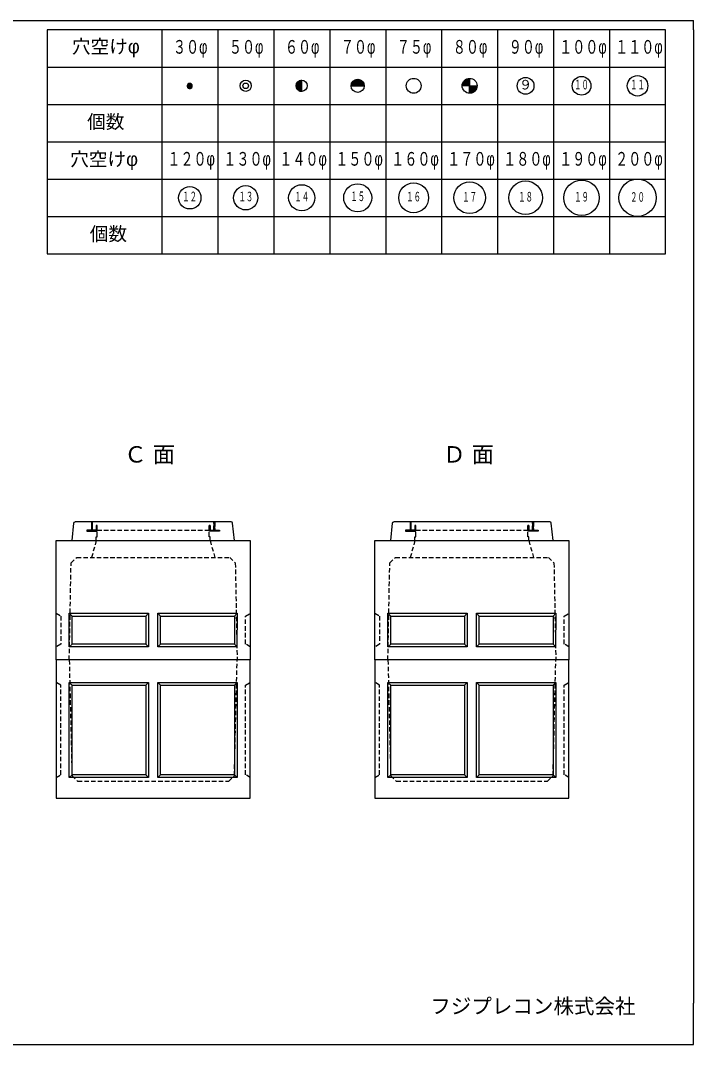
# Model space of a CAD drawing. Units: millimetres, scale not verified. Extents: x -3704 to 3796, y -2790 to 2696.
# Drawn here: x 189 to 3796, y -2790 to 2696 of the extents above; entities that cross this region are included whole.
import ezdxf
from ezdxf.enums import TextEntityAlignment as Align

# ---------------------------------------------------------------- set-up
doc = ezdxf.new("R2010")
doc.units = ezdxf.units.MM
doc.header["$LTSCALE"] = 20
doc.linetypes.add('DASHED1', pattern=[1.8, 1.2, -0.6])
doc.layers.add('0-0_レイヤ_1', color=7, linetype='Continuous')
doc.styles.add('HG丸ｺﾞｼｯｸM-PRO', font='')
doc.styles.add('ＭＳ ゴシック', font='')
doc.styles.get('HG丸ｺﾞｼｯｸM-PRO').set_extended_font_data('HG丸ｺﾞｼｯｸM-PRO')
doc.styles.get('ＭＳ ゴシック').set_extended_font_data('MS Gothic')

msp = doc.modelspace()

# ---------------------------------------------------------------- linework, layer by layer
at = {"layer": '0-0_レイヤ_1'}
for p, q in [((3795.88, 2646.47), (3795.88, 2696.47)), ((945.88, 2646.47), (945.88, 1446.47)), ((1245.88, 2646.47), (1245.88, 1446.47)), ((1545.88, 2646.47), (1545.88, 1446.47)), ((1845.88, 2646.47), (1845.88, 1446.47)), ((2145.88, 2646.47), (2145.88, 1446.47)), ((2445.88, 2646.47), (2445.88, 1446.47)), ((2745.88, 2646.47), (2745.88, 1446.47)), ((3045.88, 2646.47), (3045.88, 1446.47)), ((3345.88, 2646.47), (3345.88, 1446.47)), ((3795.88, 2646.47), (3795.88, -2568.82)), ((331.45, 2446.47), (945.88, 2446.47)), ((945.88, 2446.47), (3645.88, 2446.47)), ((1089.41, 2360), (1102.36, 2360)), ((1669.11, 2360), (1695.88, 2360)), ((1670.21, 2362), (1695.88, 2362)), ((1671.54, 2364), (1695.88, 2364)), ((1673.11, 2366), (1695.88, 2366)), ((1674.99, 2368), (1695.88, 2368)), ((1677.27, 2370), (1695.88, 2370)), ((1680.13, 2372), (1695.88, 2372)), ((1683.96, 2374), (1695.88, 2374)), ((1690.59, 2376), (1695.88, 2376)), ((1695.88, 2316.47), (1695.88, 2376.47)), ((1963.6, 2360), (2028.16, 2360)), ((1964.52, 2362), (2027.25, 2362)), ((1965.59, 2364), (2026.18, 2364)), ((1966.84, 2366), (2024.93, 2366)), ((1968.29, 2368), (2023.48, 2368)), ((1969.97, 2370), (2021.79, 2370)), ((1971.94, 2372), (2019.82, 2372)), ((1974.27, 2374), (2017.5, 2374)), ((1977.09, 2376), (2014.67, 2376)), ((1980.69, 2378), (2011.08, 2378)), ((1985.84, 2380), (2005.92, 2380)), ((2558.24, 2360), (2595.88, 2360)), ((2559.02, 2362), (2595.88, 2362)), ((2559.93, 2364), (2595.88, 2364)), ((2560.97, 2366), (2595.88, 2366)), ((2562.17, 2368), (2595.88, 2368)), ((2563.53, 2370), (2595.88, 2370)), ((2565.09, 2372), (2595.88, 2372)), ((2566.86, 2374), (2595.88, 2374)), ((2568.9, 2376), (2595.88, 2376)), ((2571.27, 2378), (2595.88, 2378)), ((2574.07, 2380), (2595.88, 2380)), ((2577.51, 2382), (2595.88, 2382)), ((2582.04, 2384), (2595.88, 2384)), ((2589.76, 2386), (2595.88, 2386)), ((1080.89, 2346), (1110.87, 2346)), ((1080.96, 2348), (1110.8, 2348)), ((1081.09, 2344), (1110.68, 2344)), ((1081.3, 2350), (1110.46, 2350)), ((1081.56, 2342), (1110.2, 2342)), ((1081.94, 2352), (1109.83, 2352)), ((1082.35, 2340), (1109.41, 2340)), ((1082.91, 2354), (1108.86, 2354)), ((1083.5, 2338), (1108.26, 2338)), ((1084.3, 2356), (1107.47, 2356)), ((1085.14, 2336), (1106.62, 2336)), ((1086.29, 2358), (1105.48, 2358)), ((1087.55, 2334), (1104.22, 2334)), ((1091.93, 2332), (1099.83, 2332)), ((1665.89, 2346), (1695.88, 2346)), ((1665.92, 2348), (1695.88, 2348)), ((1665.98, 2344), (1695.88, 2344)), ((1666.09, 2350), (1695.88, 2350)), ((1666.22, 2342), (1695.88, 2342)), ((1666.4, 2352), (1695.88, 2352)), ((1666.59, 2340), (1695.88, 2340)), ((1666.84, 2354), (1695.88, 2354)), ((1667.1, 2338), (1695.88, 2338)), ((1667.44, 2356), (1695.88, 2356)), ((1667.77, 2336), (1695.88, 2336)), ((1668.19, 2358), (1695.88, 2358)), ((1668.6, 2334), (1695.88, 2334)), ((1669.6, 2332), (1695.88, 2332)), ((1670.81, 2330), (1695.88, 2330)), ((1672.24, 2328), (1695.88, 2328)), ((1673.95, 2326), (1695.88, 2326)), ((1676.01, 2324), (1695.88, 2324)), ((1678.53, 2322), (1695.88, 2322)), ((1681.76, 2320), (1695.88, 2320)), ((1686.43, 2318), (1695.88, 2318)), ((1960.88, 2346.47), (2030.88, 2346.47)), ((1960.92, 2348), (2030.85, 2348)), ((1961.06, 2350), (2030.7, 2350)), ((1961.32, 2352), (2030.44, 2352)), ((1961.7, 2354), (2030.06, 2354)), ((1962.2, 2356), (2029.56, 2356)), ((1962.84, 2358), (2028.93, 2358)), ((2555.91, 2348), (2595.88, 2348)), ((2556.04, 2350), (2595.88, 2350)), ((2556.27, 2352), (2595.88, 2352)), ((2556.6, 2354), (2595.88, 2354)), ((2557.03, 2356), (2595.88, 2356)), ((2557.58, 2358), (2595.88, 2358)), ((2595.88, 2346), (2635.88, 2346)), ((2595.88, 2344), (2635.81, 2344)), ((2595.88, 2342), (2635.63, 2342)), ((2595.88, 2340), (2635.36, 2340)), ((2595.88, 2338), (2634.98, 2338)), ((2595.88, 2336), (2634.49, 2336)), ((2595.88, 2334), (2633.89, 2334)), ((2595.88, 2332), (2633.17, 2332)), ((2595.88, 2330), (2632.33, 2330)), ((2595.88, 2328), (2631.36, 2328)), ((2595.88, 2326), (2630.25, 2326)), ((2595.88, 2324), (2628.97, 2324)), ((2595.88, 2322), (2627.52, 2322)), ((2595.88, 2320), (2625.87, 2320)), ((2595.88, 2318), (2623.98, 2318)), ((2595.88, 2316), (2621.8, 2316)), ((2595.88, 2314), (2619.24, 2314)), ((2595.88, 2312), (2616.17, 2312)), ((2595.88, 2310), (2612.31, 2310)), ((2595.88, 2308), (2606.84, 2308)), ((331.45, 2246.47), (945.88, 2246.47)), ((945.88, 2246.47), (3645.88, 2246.47)), ((331.45, 2046.47), (945.88, 2046.47)), ((945.88, 2046.47), (3645.88, 2046.47)), ((331.45, 1846.47), (945.88, 1846.47)), ((945.88, 1846.47), (3645.88, 1846.47)), ((331.45, 1646.47), (945.88, 1646.47)), ((945.88, 1646.47), (3645.88, 1646.47)), ((464.88, -90), (474.88, 2.5)), ((1317.38, 10), (482.38, 10)), ((569.88, 10), (569.88, -35)), ((574.88, 10), (569.88, 10)), ((569.88, 8), (574.88, 8)), ((569.88, 6), (574.88, 6)), ((569.88, 4), (574.88, 4)), ((569.88, 2), (574.88, 2)), ((569.88, 0), (574.88, 0)), ((574.88, -35), (574.88, 10)), ((1224.88, 10), (1224.88, -35)), ((1229.88, 10), (1224.88, 10)), ((1224.88, 8), (1229.88, 8)), ((1224.88, 6), (1229.88, 6)), ((1224.88, 4), (1229.88, 4)), ((1224.88, 2), (1229.88, 2)), ((1224.88, 0), (1229.88, 0)), ((1229.88, -35), (1229.88, 10)), ((1334.88, -90), (1324.88, 2.5)), ((2172.88, -90), (2182.88, 2.5)), ((3025.38, 10), (2190.38, 10)), ((2277.88, 10), (2277.88, -35)), ((2282.88, 10), (2277.88, 10)), ((2277.88, 8), (2282.88, 8)), ((2277.88, 6), (2282.88, 6)), ((2277.88, 4), (2282.88, 4)), ((2277.88, 2), (2282.88, 2)), ((2277.88, 0), (2282.88, 0)), ((2282.88, -35), (2282.88, 10)), ((2932.88, 10), (2932.88, -35)), ((2937.88, 10), (2932.88, 10)), ((2932.88, 8), (2937.88, 8)), ((2932.88, 6), (2937.88, 6)), ((2932.88, 4), (2937.88, 4)), ((2932.88, 2), (2937.88, 2)), ((2932.88, 0), (2937.88, 0)), ((2937.88, -35), (2937.88, 10)), ((3042.88, -90), (3032.88, 2.5)), ((544.88, -35), (544.88, -40)), ((594.88, -35), (544.88, -35)), ((544.88, -36), (594.88, -36)), ((544.88, -38), (594.88, -38)), ((544.88, -40), (594.88, -40)), ((544.88, -40), (594.88, -40)), ((569.88, -2), (574.88, -2)), ((569.88, -4), (574.88, -4)), ((569.88, -6), (574.88, -6)), ((569.88, -8), (574.88, -8)), ((569.88, -10), (574.88, -10)), ((569.88, -12), (574.88, -12)), ((569.88, -14), (574.88, -14)), ((569.88, -16), (574.88, -16)), ((569.88, -18), (574.88, -18)), ((569.88, -20), (574.88, -20)), ((569.88, -22), (574.88, -22)), ((569.88, -24), (574.88, -24)), ((569.88, -26), (574.88, -26)), ((569.88, -28), (574.88, -28)), ((569.88, -30), (574.88, -30)), ((569.88, -32), (574.88, -32)), ((569.88, -34), (574.88, -34)), ((594.88, -10), (599.88, -10)), ((594.88, -10), (594.88, -40)), ((599.88, -10), (594.88, -10)), ((594.88, -12), (599.88, -12)), ((594.88, -14), (599.88, -14)), ((594.88, -16), (599.88, -16)), ((594.88, -18), (599.88, -18)), ((594.88, -20), (599.88, -20)), ((594.88, -22), (599.88, -22)), ((594.88, -24), (599.88, -24)), ((594.88, -26), (599.88, -26)), ((594.88, -28), (599.88, -28)), ((594.88, -30), (599.88, -30)), ((594.88, -32), (599.88, -32)), ((594.88, -34), (599.88, -34)), ((594.88, -36), (599.88, -36)), ((594.88, -38), (599.88, -38)), ((594.88, -40), (599.88, -40)), ((594.88, -40), (599.88, -40)), ((599.88, -40), (599.88, -10)), ((1199.88, -10), (1204.88, -10)), ((1199.88, -10), (1199.88, -35)), ((1204.88, -10), (1199.88, -10)), ((1199.88, -12), (1204.88, -12)), ((1199.88, -14), (1204.88, -14)), ((1199.88, -16), (1204.88, -16)), ((1199.88, -18), (1204.88, -18)), ((1199.88, -20), (1204.88, -20)), ((1199.88, -22), (1204.88, -22)), ((1199.88, -24), (1204.88, -24)), ((1199.88, -26), (1204.88, -26)), ((1199.88, -28), (1204.88, -28)), ((1199.88, -30), (1204.88, -30)), ((1199.88, -32), (1204.88, -32)), ((1199.88, -34), (1204.88, -34)), ((1199.88, -40), (1199.88, -35)), ((1199.88, -35), (1254.88, -35)), ((1199.88, -35), (1204.88, -35)), ((1199.88, -36), (1254.88, -36)), ((1199.88, -38), (1254.88, -38)), ((1254.88, -40), (1199.88, -40)), ((1204.88, -35), (1204.88, -10)), ((1224.88, -2), (1229.88, -2)), ((1224.88, -4), (1229.88, -4)), ((1224.88, -6), (1229.88, -6)), ((1224.88, -8), (1229.88, -8)), ((1224.88, -10), (1229.88, -10)), ((1224.88, -12), (1229.88, -12)), ((1224.88, -14), (1229.88, -14)), ((1224.88, -16), (1229.88, -16)), ((1224.88, -18), (1229.88, -18)), ((1224.88, -20), (1229.88, -20)), ((1224.88, -22), (1229.88, -22)), ((1224.88, -24), (1229.88, -24)), ((1224.88, -26), (1229.88, -26)), ((1224.88, -28), (1229.88, -28)), ((1224.88, -30), (1229.88, -30)), ((1224.88, -32), (1229.88, -32)), ((1224.88, -34), (1229.88, -34)), ((1224.88, -35), (1229.88, -35)), ((1254.88, -35), (1254.88, -40)), ((2252.88, -35), (2252.88, -40)), ((2302.88, -35), (2252.88, -35)), ((2252.88, -36), (2302.88, -36)), ((2252.88, -38), (2302.88, -38)), ((2252.88, -40), (2302.88, -40)), ((2252.88, -40), (2302.88, -40)), ((2277.88, -2), (2282.88, -2)), ((2277.88, -4), (2282.88, -4)), ((2277.88, -6), (2282.88, -6)), ((2277.88, -8), (2282.88, -8)), ((2277.88, -10), (2282.88, -10)), ((2277.88, -12), (2282.88, -12)), ((2277.88, -14), (2282.88, -14)), ((2277.88, -16), (2282.88, -16)), ((2277.88, -18), (2282.88, -18)), ((2277.88, -20), (2282.88, -20)), ((2277.88, -22), (2282.88, -22)), ((2277.88, -24), (2282.88, -24)), ((2277.88, -26), (2282.88, -26)), ((2277.88, -28), (2282.88, -28)), ((2277.88, -30), (2282.88, -30)), ((2277.88, -32), (2282.88, -32)), ((2277.88, -34), (2282.88, -34)), ((2302.88, -10), (2307.88, -10)), ((2302.88, -10), (2302.88, -40)), ((2307.88, -10), (2302.88, -10)), ((2302.88, -12), (2307.88, -12)), ((2302.88, -14), (2307.88, -14)), ((2302.88, -16), (2307.88, -16)), ((2302.88, -18), (2307.88, -18)), ((2302.88, -20), (2307.88, -20)), ((2302.88, -22), (2307.88, -22)), ((2302.88, -24), (2307.88, -24)), ((2302.88, -26), (2307.88, -26)), ((2302.88, -28), (2307.88, -28)), ((2302.88, -30), (2307.88, -30)), ((2302.88, -32), (2307.88, -32)), ((2302.88, -34), (2307.88, -34)), ((2302.88, -36), (2307.88, -36)), ((2302.88, -38), (2307.88, -38)), ((2302.88, -40), (2307.88, -40)), ((2302.88, -40), (2307.88, -40)), ((2307.88, -40), (2307.88, -10)), ((2907.88, -10), (2912.88, -10)), ((2907.88, -10), (2907.88, -35)), ((2912.88, -10), (2907.88, -10)), ((2907.88, -12), (2912.88, -12)), ((2907.88, -14), (2912.88, -14)), ((2907.88, -16), (2912.88, -16)), ((2907.88, -18), (2912.88, -18)), ((2907.88, -20), (2912.88, -20)), ((2907.88, -22), (2912.88, -22)), ((2907.88, -24), (2912.88, -24)), ((2907.88, -26), (2912.88, -26)), ((2907.88, -28), (2912.88, -28)), ((2907.88, -30), (2912.88, -30)), ((2907.88, -32), (2912.88, -32)), ((2907.88, -34), (2912.88, -34)), ((2907.88, -40), (2907.88, -35)), ((2907.88, -35), (2962.88, -35)), ((2907.88, -35), (2912.88, -35)), ((2907.88, -36), (2962.88, -36)), ((2907.88, -38), (2962.88, -38)), ((2962.88, -40), (2907.88, -40)), ((2912.88, -35), (2912.88, -10)), ((2932.88, -2), (2937.88, -2)), ((2932.88, -4), (2937.88, -4)), ((2932.88, -6), (2937.88, -6)), ((2932.88, -8), (2937.88, -8)), ((2932.88, -10), (2937.88, -10)), ((2932.88, -12), (2937.88, -12)), ((2932.88, -14), (2937.88, -14)), ((2932.88, -16), (2937.88, -16)), ((2932.88, -18), (2937.88, -18)), ((2932.88, -20), (2937.88, -20)), ((2932.88, -22), (2937.88, -22)), ((2932.88, -24), (2937.88, -24)), ((2932.88, -26), (2937.88, -26)), ((2932.88, -28), (2937.88, -28)), ((2932.88, -30), (2937.88, -30)), ((2932.88, -32), (2937.88, -32)), ((2932.88, -34), (2937.88, -34)), ((2932.88, -35), (2937.88, -35)), ((2962.88, -35), (2962.88, -40)), ((464.88, -90), (1334.88, -90)), ((464.88, -90), (1334.88, -90)), ((2172.88, -90), (3042.88, -90)), ((2172.88, -90), (3042.88, -90)), ((464.88, -495), (449.88, -480)), ((859.88, -495), (874.88, -480)), ((939.88, -495), (924.88, -480)), ((1334.88, -495), (1349.88, -480)), ((2172.88, -495), (2157.88, -480)), ((2567.88, -495), (2582.88, -480)), ((2647.88, -495), (2632.88, -480)), ((3042.88, -495), (3057.88, -480)), ((464.88, -645), (449.88, -660)), ((859.88, -645), (874.88, -660)), ((1349.88, -660), (1334.88, -645)), ((2172.88, -645), (2157.88, -660)), ((2567.88, -645), (2582.88, -660)), ((3057.88, -660), (3042.88, -645)), ((1419.88, -730), (379.88, -730)), ((3127.88, -730), (2087.88, -730)), ((464.88, -865), (449.88, -850)), ((859.88, -865), (874.88, -850)), ((1334.88, -865), (1349.88, -850)), ((2172.88, -865), (2157.88, -850)), ((2567.88, -865), (2582.88, -850)), ((3042.88, -865), (3057.88, -850)), ((449.88, -1360), (464.88, -1345)), ((874.88, -1360), (859.88, -1345)), ((924.88, -1360), (939.88, -1345)), ((1349.88, -1360), (1334.88, -1345)), ((2157.88, -1360), (2172.88, -1345)), ((2582.88, -1360), (2567.88, -1345)), ((2632.88, -1360), (2647.88, -1345)), ((3057.88, -1360), (3042.88, -1345)), ((3795.88, -2740.32), (3795.88, -2568.82))]:
    msp.add_line(p, q, dxfattribs=at)
at = {"layer": '0-0_レイヤ_1', "linetype": 'DASHED1'}
for p, q in [((569.88, 10), (569.88, -35)), ((574.88, 10), (569.88, 10)), ((574.88, -35), (574.88, 10)), ((1224.88, 10), (1229.88, 10)), ((1224.88, -35), (1224.88, 10)), ((1229.88, 10), (1229.88, -35)), ((2277.88, 10), (2277.88, -35)), ((2282.88, 10), (2277.88, 10)), ((2282.88, -35), (2282.88, 10)), ((2932.88, 10), (2937.88, 10)), ((2932.88, -35), (2932.88, 10)), ((2937.88, 10), (2937.88, -35)), ((544.88, -35), (544.88, -40)), ((569.88, -35), (544.88, -35)), ((544.88, -40), (599.88, -40)), ((594.88, -35), (574.88, -35)), ((594.88, -10), (594.88, -35)), ((599.88, -10), (594.88, -10)), ((599.88, -70), (599.88, -10)), ((599.88, -35), (1199.88, -35)), ((1199.88, -10), (1204.88, -10)), ((1199.88, -70), (1199.88, -10)), ((1254.88, -40), (1199.88, -40)), ((1204.88, -10), (1204.88, -35)), ((1204.88, -35), (1224.88, -35)), ((1229.88, -35), (1254.88, -35)), ((1254.88, -35), (1254.88, -40)), ((2252.88, -35), (2252.88, -40)), ((2277.88, -35), (2252.88, -35)), ((2252.88, -40), (2307.88, -40)), ((2302.88, -35), (2282.88, -35)), ((2302.88, -10), (2302.88, -35)), ((2307.88, -10), (2302.88, -10)), ((2307.88, -70), (2307.88, -10)), ((2307.88, -35), (2907.88, -35)), ((2907.88, -10), (2912.88, -10)), ((2907.88, -70), (2907.88, -10)), ((2962.88, -40), (2907.88, -40)), ((2912.88, -10), (2912.88, -35)), ((2912.88, -35), (2932.88, -35)), ((2937.88, -35), (2962.88, -35)), ((2962.88, -35), (2962.88, -40)), ((594.88, -90), (569.88, -180)), ((594.88, -70), (599.88, -70)), ((594.88, -90), (594.88, -70)), ((1204.88, -70), (1199.88, -70)), ((1204.88, -90), (1204.88, -70)), ((1204.88, -90), (1229.88, -180)), ((2302.88, -90), (2277.88, -180)), ((2302.88, -70), (2307.88, -70)), ((2302.88, -90), (2302.88, -70)), ((2912.88, -70), (2907.88, -70)), ((2912.88, -90), (2912.88, -70)), ((2912.88, -90), (2937.88, -180))]:
    msp.add_line(p, q, dxfattribs=at)
at = {"layer": '0-0_レイヤ_1'}
for points in [[(-3532.94, 2696.47), (3545.88, 2696.47), (3795.88, 2696.47)], [(945.88, 2646.47), (331.45, 2646.47), (331.45, 1446.47), (945.88, 1446.47)], [(945.88, 1446.47), (3645.88, 1446.47), (3645.88, 2646.47), (945.88, 2646.47)], [(2595.88, 2386.47), (2595.88, 2346.47), (2555.88, 2346.47)], [(2595.88, 2306.47), (2595.88, 2346.47), (2635.88, 2346.47)], [(474.88, 2.5), (476.89, 7.82), (482.38, 10)], [(1324.88, 2.5), (1322.43, 8.15), (1317.38, 10)], [(2182.88, 2.5), (2184.89, 7.82), (2190.38, 10)], [(3032.88, 2.5), (3030.43, 8.15), (3025.38, 10)], [(924.88, -660), (939.88, -645), (939.88, -495), (1334.88, -495), (1334.88, -645), (939.88, -645)], [(2632.88, -660), (2647.88, -645), (2647.88, -495), (3042.88, -495), (3042.88, -645), (2647.88, -645)], [(924.88, -850), (939.88, -865), (1334.88, -865), (1334.88, -1345), (939.88, -1345), (939.88, -865)], [(2632.88, -850), (2647.88, -865), (3042.88, -865), (3042.88, -1345), (2647.88, -1345), (2647.88, -865)], [(-3532.94, -2790.32), (3545.88, -2790.32), (3795.88, -2790.32), (3795.88, -2740.32)]]:
    msp.add_lwpolyline(points, dxfattribs=at)
for points in [[(379.88, -730), (379.88, -90), (1419.88, -90), (1419.88, -730)], [(2087.88, -730), (2087.88, -90), (3127.88, -90), (3127.88, -730)], [(449.88, -660), (449.88, -480), (874.88, -480), (874.88, -660)], [(924.88, -660), (924.88, -480), (1349.88, -480), (1348.53, -660)], [(2157.88, -660), (2157.88, -480), (2582.88, -480), (2582.88, -660)], [(2632.88, -660), (2632.88, -480), (3057.88, -480), (3056.53, -660)], [(464.88, -645), (464.88, -495), (859.88, -495), (859.88, -645)], [(2172.88, -645), (2172.88, -495), (2567.88, -495), (2567.88, -645)], [(379.88, -730), (379.88, -1470), (1419.88, -1470), (1419.88, -730)], [(2087.88, -730), (2087.88, -1470), (3127.88, -1470), (3127.88, -730)], [(449.88, -850), (874.88, -850), (874.88, -1360), (449.88, -1360)], [(464.88, -865), (859.88, -865), (859.88, -1345), (464.88, -1345)], [(924.88, -850), (1349.88, -850), (1349.88, -1360), (924.88, -1360)], [(2157.88, -850), (2582.88, -850), (2582.88, -1360), (2157.88, -1360)], [(2172.88, -865), (2567.88, -865), (2567.88, -1345), (2172.88, -1345)], [(2632.88, -850), (3057.88, -850), (3057.88, -1360), (2632.88, -1360)]]:
    msp.add_lwpolyline(points, close=True, dxfattribs=at)
at = {"layer": '0-0_レイヤ_1', "linetype": 'DASHED1'}
for points in [[(449.88, -730), (459.88, -210), (489.88, -180), (1309.88, -180), (1339.88, -210), (1349.88, -730)], [(2157.88, -730), (2167.88, -210), (2197.88, -180), (3017.88, -180), (3047.88, -210), (3057.88, -730)], [(379.88, -480), (404.88, -495), (404.88, -645), (379.88, -660)], [(1419.88, -660), (1394.88, -645), (1394.88, -495), (1419.88, -480)], [(2087.88, -480), (2112.88, -495), (2112.88, -645), (2087.88, -660)], [(3127.88, -660), (3102.88, -645), (3102.88, -495), (3127.88, -480)], [(449.88, -730), (464.88, -1350), (494.88, -1380), (1304.88, -1380), (1334.88, -1350), (1349.88, -730)], [(2157.88, -730), (2172.88, -1350), (2202.88, -1380), (3012.88, -1380), (3042.88, -1350), (3057.88, -730)], [(379.88, -1360), (404.88, -1345), (404.88, -865), (379.88, -850)], [(1419.88, -1360), (1394.88, -1345), (1394.88, -865), (1419.88, -850)], [(2087.88, -1360), (2112.88, -1345), (2112.88, -865), (2087.88, -850)], [(3127.88, -1360), (3102.88, -1345), (3102.88, -865), (3127.88, -850)]]:
    msp.add_lwpolyline(points, dxfattribs=at)
at = {"layer": '0-0_レイヤ_1'}
for centre, radius in [((1395.88, 2346.47), 30), ((1395.88, 2346.47), 15), ((1695.88, 2346.47), 30), ((1995.88, 2346.47), 35), ((2295.88, 2346.47), 40), ((2595.88, 2346.47), 40), ((2895.88, 2346.47), 45), ((3195.88, 2346.47), 50), ((3495.88, 2346.47), 55), ((1395.88, 1746.47), 65), ((1695.88, 1746.47), 70), ((1995.88, 1746.47), 75), ((2295.88, 1746.47), 80), ((2595.88, 1746.47), 85), ((2895.88, 1746.47), 90), ((3195.88, 1746.47), 95), ((3495.88, 1746.47), 100), ((1095.88, 1746.47), 60)]:
    msp.add_circle(centre, radius, dxfattribs=at)

# ---------------------------------------------------------------- texts
for s, height, style, p in [('穴空けφ', 73.31, 'HG丸ｺﾞｼｯｸM-PRO', (464.21, 2498.28)), ('９', 51.32, 'HG丸ｺﾞｼｯｸM-PRO', (2860.89, 2311.57)), ('個数', 73.31, 'HG丸ｺﾞｼｯｸM-PRO', (545.73, 2095.35)), ('穴空けφ', 73.31, 'HG丸ｺﾞｼｯｸM-PRO', (454.89, 1895.05)), ('個数', 73.31, 'HG丸ｺﾞｼｯｸM-PRO', (559.7, 1494.45)), ('Ｃ 面', 87.98, 'HG丸ｺﾞｼｯｸM-PRO', (744.44, 301.24)), ('Ｄ 面', 87.98, 'HG丸ｺﾞｼｯｸM-PRO', (2453.8, 301.24)), ('フジプレコン株式会社', 80.65, 'ＭＳ ゴシック', (2385.06, -2649.21))]:
    msp.add_text(s, height=height, dxfattribs=dict(at, style=style)).set_placement(p, align=Align.BOTTOM_LEFT)
at = {"layer": '0-0_レイヤ_1', "style": 'HG丸ｺﾞｼｯｸM-PRO'}
for s, height, width, p in [('３０φ', 73.31, 0.7, (1005.88, 2496.47)), ('５０φ', 73.31, 0.7, (1305.88, 2496.47)), ('６０φ', 73.31, 0.7, (1605.88, 2496.47)), ('７０φ', 73.31, 0.7, (1905.88, 2496.47)), ('７５φ', 73.31, 0.7, (2205.88, 2496.47)), ('８０φ', 73.31, 0.7, (2505.88, 2496.47)), ('９０φ', 73.31, 0.7, (2805.88, 2496.47)), ('１００φ', 73.31, 0.7, (3075.88, 2496.47)), ('１１０φ', 73.31, 0.7, (3375.88, 2496.47)), ('１０', 51.32, 0.55, (3155.75, 2311.84)), ('１１', 51.32, 0.55, (3456.05, 2311.9)), ('１２０φ', 73.31, 0.7, (975.88, 1896.47)), ('１３０φ', 73.31, 0.7, (1275.88, 1896.47)), ('１４０φ', 73.31, 0.7, (1575.88, 1896.47)), ('１５０φ', 73.31, 0.7, (1875.88, 1896.47)), ('１７０φ', 73.31, 0.7, (2475.88, 1896.47)), ('１８０φ', 73.31, 0.7, (2775.88, 1896.47)), ('１９０φ', 73.31, 0.7, (3075.88, 1896.47)), ('２００φ', 73.31, 0.7, (3375.88, 1896.47)), ('１２', 51.32, 0.55, (1055.5, 1712.62)), ('１３', 51.32, 0.55, (1357.09, 1712.33)), ('１４', 51.32, 0.55, (1656.44, 1711.81)), ('１５', 51.32, 0.55, (1956.61, 1713.44)), ('１６', 51.32, 0.55, (2256.14, 1711.64)), ('１７', 51.32, 0.55, (2556.54, 1711.06)), ('１８', 51.32, 0.55, (2856.32, 1711.06)), ('１９', 51.32, 0.55, (3156.36, 1711.02)), ('２０', 51.32, 0.55, (3456.18, 1709.76))]:
    msp.add_text(s, height=height, dxfattribs=dict(at, width=width)).set_placement(p, align=Align.BOTTOM_LEFT)
at = {"layer": '0-0_レイヤ_1', "style": 'HG丸ｺﾞｼｯｸM-PRO', "width": 0.7}
msp.add_text('１６０φ', height=73.31, rotation=0.001, dxfattribs=at).set_placement((2175.88, 1896.47), align=Align.BOTTOM_LEFT)

doc.saveas('drawing.dxf')
